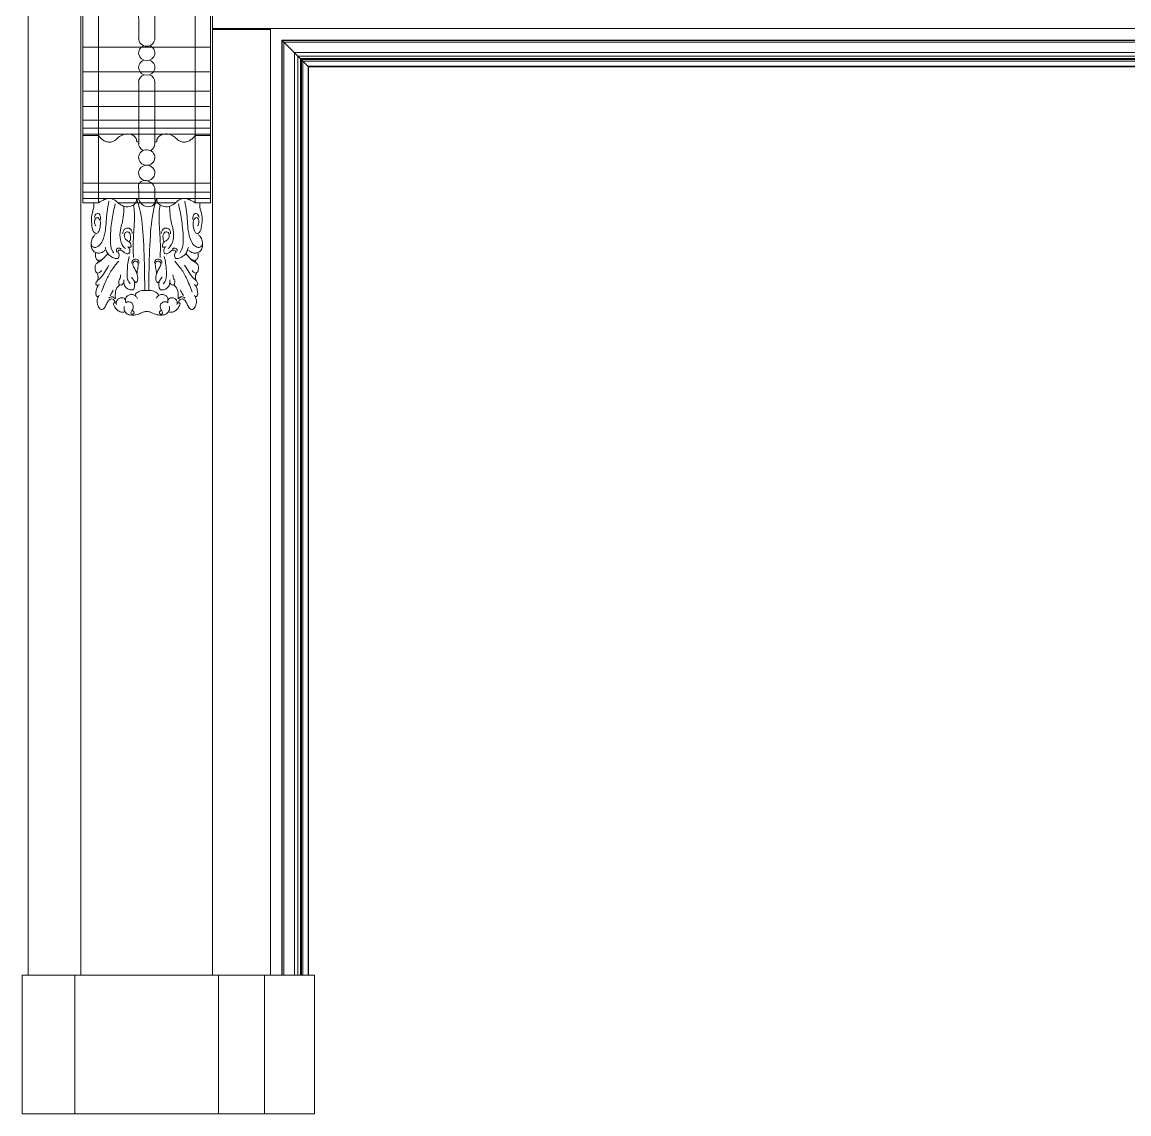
# Model space of a CAD drawing. Header units: millimetres. Extents: x -942 to 1387, y 0 to 1964.
# Drawn here: x -834 to 267, y 0 to 1086 of the extents above; entities that cross this region are included whole.
import ezdxf

# ---------------------------------------------------------------- set-up
doc = ezdxf.new("R2010")
doc.units = ezdxf.units.MM
doc.layers.add('ceco.net 174', color=7, linetype='Continuous')

msp = doc.modelspace()

# ---------------------------------------------------------------- linework, layer by layer
at = {"layer": 'ceco.net 174', "lineweight": 5}
for p, q in [((-776, 1355.5), (-776, 138)), ((-774, 1354.7), (-774, 906.5)), ((-758.6, 1354.7), (-758.6, 906.5)), ((-662.4, 1354.7), (-662.4, 906.5)), ((-647, 1354.7), (-647, 906.5)), ((-645, 1355.5), (-645, 138)), ((-828.5, 1139.8), (-828.5, 138)), ((-718.5, 1070.2), (-718.6, 1129.5)), ((-702.4, 1070.2), (-702.4, 1129.5)), ((-587.5, 1079.8), (-645, 1079.8)), ((0, 1079.8), (-587.5, 1079.8)), ((-587.5, 138), (-587.5, 1079.8)), ((0, 1079.8), (587.5, 1079.8)), ((-587.5, 1078.8), (-645, 1078.8)), ((-576.1, 1068.4), (0, 1068.4)), ((-549.5, 1041.8), (-576.1, 1068.4)), ((-576.1, 1068.4), (-576.1, 138)), ((-575.6, 1068.4), (-575.6, 138)), ((576.1, 1068.4), (0, 1068.4)), ((-647, 1061.4), (-774, 1061.4)), ((-576.1, 1067.9), (0, 1067.9)), ((-574.1, 1066.4), (-574.1, 138)), ((-574.1, 1066.4), (0, 1066.4)), ((576.1, 1067.9), (0, 1067.9)), ((574.1, 1066.4), (0, 1066.4)), ((-563.6, 1055.9), (-563.6, 138)), ((-563.6, 1055.9), (0, 1055.9)), ((-560.1, 1052.4), (-560.1, 138)), ((-560.1, 1052.4), (0, 1052.4)), ((-557.6, 1049.9), (0, 1049.9)), ((-557.6, 1049.9), (-557.6, 138)), ((-557.1, 1049.4), (0, 1049.4)), ((-557.1, 1049.4), (-557.1, 138)), ((-556.6, 1048.9), (0, 1048.9)), ((-556.6, 1048.9), (-556.6, 138)), ((-555.1, 1047.4), (-555.1, 138)), ((-555.1, 1047.4), (0, 1047.4)), ((563.6, 1055.9), (0, 1055.9)), ((560.1, 1052.4), (0, 1052.4)), ((557.6, 1049.9), (0, 1049.9)), ((557.1, 1049.4), (0, 1049.4)), ((556.6, 1048.9), (0, 1048.9)), ((555.1, 1047.4), (0, 1047.4)), ((-647, 1036.9), (-774, 1036.9)), ((0, 1042.3), (-550, 1042.3)), ((-550, 138), (-550, 1042.3)), ((0, 1041.8), (-549.5, 1041.8)), ((-549.5, 138), (-549.5, 1041.8)), ((0, 1042.3), (550, 1042.3)), ((0, 1041.8), (549.5, 1041.8)), ((-718.5, 965), (-718.5, 1026.9)), ((-702.4, 965), (-702.4, 1026.9)), ((-647, 1017.6), (-774, 1017.6)), ((-647, 1002.2), (-774, 1002.2)), ((-647, 988.7), (-774, 988.7)), ((-647, 980.6), (-774, 980.6)), ((-647, 974.9), (-774, 974.9)), ((-758.6, 973.3), (-774, 973.3)), ((-662.4, 973.3), (-647, 973.3)), ((-647, 926.1), (-774, 926.1)), ((-647, 916.9), (-774, 916.9)), ((-718.5, 910.3), (-718.5, 920.6)), ((-702.4, 910.3), (-702.4, 920.6)), ((-647, 910.7), (-774, 910.7)), ((-758.6, 906.5), (-774, 906.5)), ((-758.6, 906.5), (-774, 906.5)), ((-681.7, 906.5), (-739.3, 906.5)), ((-647, 906.5), (-662.4, 906.5)), ((-662.4, 906.5), (-647, 906.5)), ((-543.5, 138), (-834.5, 138)), ((-834.5, 138), (-834.5, 0)), ((-645, 138), (-788.5, 138)), ((-782, 138), (-782, 0)), ((-639, 138), (-639, 0)), ((-593.5, 138), (-593.5, 0)), ((-543.5, 138), (-543.5, 0)), ((-834.5, 0), (-543.5, 0))]:
    msp.add_line(p, q, dxfattribs=at)
for centre, radius, start, end in [((-719.7, 968.8), 1.74, 244.8976, 313.5835), ((-701.2, 968.8), 1.74, 226.4165, 295.1024), ((-719.5, 907.2), 3.28, 72.706, 106.9317), ((-701.4, 907.2), 3.28, 73.0683, 107.294)]:
    msp.add_arc(centre, radius, start, end, dxfattribs=at)
at = {"layer": 'ceco.net 174', "lineweight": 5, "extrusion": (0, 0, -1)}
for centre, major_axis, ratio, start_param, end_param in [((-710.5, 1069.9), (-8.07, 0.31), 0.954768, 4.675837, 6.283185), ((-710.5, 1055.6), (-8.07, 0.31), 0.954768, 4.675837, 7.427254), ((-710.5, 1041.1), (-8.07, 0.31), 0.954768, 4.675837, 7.469104), ((-710.5, 1026.6), (-8.07, 0.31), 0.954768, -0.073356, 1.191924), ((-710.5, 965.3), (-8.07, 0.31), 0.954768, -1.139562, -0.000182), ((-710.5, 965.3), (-8.07, 0.31), 0.954768, 3.068655, 4.20805), ((-710.5, 920.9), (-7.07, 5.46), 0.791424, -0.773372, 2.36822), ((-710.5, 910.3), (-7.07, 5.46), 0.791424, 2.36822, 5.509813)]:
    msp.add_ellipse(centre, major_axis=major_axis, ratio=ratio, start_param=start_param, end_param=end_param, dxfattribs=at)
at = {"layer": 'ceco.net 174', "lineweight": 5}
for centre, start_param, end_param in [((-710.5, 1069.9), 4.675837, 6.283185), ((-710.5, 1055.6), 4.675837, 7.427254), ((-710.5, 1041.1), 4.675837, 7.469104), ((-710.5, 1026.6), -0.073356, 1.191924)]:
    msp.add_ellipse(centre, major_axis=(8.07, 0.31), ratio=0.954768, start_param=start_param, end_param=end_param, dxfattribs=at)
at = {"layer": 'ceco.net 174', "lineweight": 5, "extrusion": (0, 0, -1)}
for centre in [(-710.5, 951.5), (-710.5, 936.2)]:
    msp.add_ellipse(centre, major_axis=(-8.07, 0.31), ratio=0.954768, dxfattribs=at)
at = {"layer": 'ceco.net 174', "lineweight": 5}
for points in [[(-758.6, 973.3), (-755.9, 970.5), (-752.9, 968.3), (-749.5, 967), (-745.3, 967.1), (-742.2, 968.5), (-738.6, 971.7), (-733.8, 974.3), (-727.9, 974.9), (-723.1, 972.9), (-720.7, 969.3), (-720.5, 967.2)], [(-662.4, 973.3), (-665, 970.5), (-668.1, 968.3), (-671.5, 967), (-675.6, 967.1), (-678.8, 968.5), (-682.4, 971.7), (-687.1, 974.3), (-693.1, 974.9), (-697.8, 972.9), (-700.3, 969.3), (-700.5, 967.2)], [(-748.2, 908.2), (-750, 897.5), (-751.7, 878.9), (-754.6, 868.6), (-758.2, 863.6), (-762.7, 862.1), (-765, 863.4), (-765.5, 868.6), (-763.6, 872.8), (-761.8, 874.8)], [(-763.6, 906.5), (-763.1, 903.9), (-763.8, 900), (-765.2, 893.9), (-765.4, 887.7), (-764.2, 879.7), (-763, 877.2), (-761.3, 876), (-759.7, 876.3), (-758, 878.6), (-756.6, 885.2), (-757.3, 889.5), (-759.7, 891.7), (-761.6, 890.6), (-762.4, 887.4), (-761.6, 884.1), (-761.2, 883.5)], [(-758.6, 906.5), (-755.9, 908.1), (-752.9, 909.6), (-749.5, 910.6), (-745.3, 910.4), (-742.2, 909), (-738.5, 905.9), (-733.8, 903.2), (-727.9, 902.7), (-723.1, 904.7), (-720.7, 908.3), (-720.5, 910.3)], [(-741.9, 905.5), (-743.5, 898.3), (-746.1, 881.8), (-746.6, 869.1), (-744.8, 858.9), (-743.3, 856.5)], [(-733.2, 903), (-733.4, 897.4), (-734.7, 887.5), (-736.3, 881.5), (-737.1, 872.1), (-733.5, 862.7), (-731.7, 860.9)], [(-723.7, 904.3), (-722.7, 896.5), (-722.9, 885.3), (-723.6, 874.8), (-724.1, 861.2), (-723.7, 852.2)], [(-712.4, 819.4), (-712.7, 836.2), (-714, 873.5), (-718.7, 904.6), (-720.5, 910.3)], [(-708.5, 819.4), (-708.3, 836.2), (-706.9, 873.5), (-702.3, 904.6), (-700.5, 910.3)], [(-662.4, 906.5), (-665, 908.1), (-668.1, 909.6), (-671.5, 910.6), (-675.6, 910.4), (-678.8, 909), (-682.4, 905.9), (-687.2, 903.2), (-693.1, 902.7), (-697.8, 904.7), (-700.3, 908.3), (-700.5, 910.3)], [(-697.3, 904.3), (-698.2, 896.5), (-698, 885.3), (-697.4, 874.8), (-696.9, 861.2), (-697.2, 852.2)], [(-687.8, 903), (-687.5, 897.4), (-686.2, 887.5), (-684.6, 881.5), (-683.9, 872.1), (-687.5, 862.7), (-689.2, 860.9)], [(-679, 905.5), (-677.4, 898.3), (-674.9, 881.8), (-674.3, 869.1), (-676.2, 858.9), (-677.7, 856.5)], [(-672.7, 908.2), (-670.9, 897.5), (-669.2, 878.9), (-666.4, 868.6), (-662.7, 863.6), (-658.2, 862.1), (-655.9, 863.4), (-655.4, 868.6), (-657.3, 872.8), (-659.1, 874.8)], [(-657.4, 906.5), (-657.8, 903.9), (-657.2, 900), (-655.7, 893.9), (-655.5, 887.7), (-656.8, 879.7), (-658, 877.2), (-659.6, 876), (-661.3, 876.3), (-663, 878.6), (-664.3, 885.2), (-663.7, 889.5), (-661.3, 891.7), (-659.4, 890.6), (-658.6, 887.4), (-659.4, 884.1), (-659.7, 883.5)], [(-762.5, 892), (-762.2, 893.3), (-761, 895.1), (-759.6, 895.9), (-757.9, 895.5), (-756.7, 893.2), (-756.3, 889.9)], [(-658.4, 892), (-658.8, 893.3), (-660, 895.1), (-661.3, 895.9), (-663.1, 895.5), (-664.3, 893.2), (-664.6, 889.9)], [(-724.9, 876), (-725.6, 878.7), (-728.1, 881.1), (-730.7, 881.2), (-733, 879.8), (-734.2, 877.4), (-734.3, 875.7)], [(-696.1, 876), (-695.3, 878.7), (-692.9, 881.1), (-690.2, 881.2), (-688, 879.8), (-686.8, 877.4), (-686.7, 875.7)], [(-728, 867.7), (-727.5, 868.3), (-726.6, 871.6), (-728.4, 877.1), (-731.1, 877.4), (-732.8, 873.9), (-732.1, 870.9), (-729.8, 868.7), (-727.4, 867.1), (-726.4, 865.4), (-726.1, 863.6), (-726.2, 862.6)], [(-693, 867.7), (-693.4, 868.3), (-694.3, 871.6), (-692.6, 877.1), (-689.8, 877.4), (-688.1, 873.9), (-688.9, 870.9), (-691.2, 868.7), (-693.6, 867.1), (-694.6, 865.4), (-694.9, 863.6), (-694.8, 862.6)], [(-765.9, 866.4), (-765.9, 863.9), (-764.8, 860), (-762.1, 857.3), (-759.2, 856.5), (-755.7, 856.9), (-753, 858.5), (-752.1, 859.5)], [(-751.9, 862.4), (-750.9, 858.9), (-748.5, 855.2), (-745.4, 852.7), (-741.8, 851.2), (-739, 851.2)], [(-736, 860.5), (-737.2, 861.2), (-738.6, 861.4), (-740.1, 860.7), (-740.6, 858.8), (-740.2, 857.5)], [(-739, 851.2), (-738.3, 852.6), (-738.1, 854.7), (-738.8, 856.8), (-739.1, 858), (-738.7, 858.9), (-737.7, 859.4), (-735.8, 859.2), (-733, 857.1), (-730.4, 855.8), (-728.2, 855.9)], [(-729.3, 862.9), (-728.5, 862), (-727.6, 860.8), (-727.3, 858.4), (-728.2, 855.9)], [(-728.7, 862.4), (-727.9, 862.2), (-726.9, 862.3), (-726.2, 862.6)], [(-692.2, 862.4), (-693.1, 862.2), (-694.1, 862.3), (-694.8, 862.6)], [(-691.6, 862.9), (-692.4, 862), (-693.3, 860.8), (-693.6, 858.4), (-692.7, 855.9)], [(-681.9, 851.2), (-682.6, 852.6), (-682.8, 854.7), (-682.1, 856.8), (-681.8, 858), (-682.3, 858.9), (-683.3, 859.4), (-685.1, 859.2), (-687.9, 857.1), (-690.6, 855.8), (-692.7, 855.9)], [(-684.9, 860.5), (-683.8, 861.2), (-682.3, 861.4), (-680.9, 860.7), (-680.3, 858.8), (-680.8, 857.5)], [(-669.1, 862.4), (-670.1, 858.9), (-672.4, 855.2), (-675.5, 852.7), (-679.1, 851.2), (-681.9, 851.2)], [(-655.1, 866.4), (-655, 863.9), (-656.1, 860), (-658.9, 857.3), (-661.8, 856.5), (-665.3, 856.9), (-667.9, 858.5), (-668.8, 859.5)], [(-753.4, 851.3), (-756.1, 848.8), (-759, 847.1), (-761.2, 845.1), (-761.9, 842.4), (-761.6, 838.9), (-760.5, 837), (-758.3, 836.7), (-757.1, 837.4), (-755.6, 839.1)], [(-761.4, 856.9), (-761.6, 855.4), (-761.4, 852.8), (-760.8, 850.9), (-759.9, 849.7), (-758.4, 849.2), (-756.7, 849.5), (-755.2, 850.1), (-752.5, 852.2), (-750, 855.2), (-749.3, 856.1)], [(-759.2, 849.4), (-758.9, 848.9), (-758.7, 848.1), (-758.9, 847.3), (-759.3, 846.9)], [(-738.4, 848.3), (-743.7, 841.9), (-749.7, 832), (-755.7, 817.6)], [(-727, 825.7), (-729.5, 830.3), (-729.9, 838.3), (-729.3, 846.4), (-727.9, 852.9)], [(-725.4, 846.5), (-725.1, 848.3), (-723.5, 850), (-721.1, 850.3), (-719.4, 849.6), (-718.4, 847.7), (-718.2, 846.5)], [(-721.2, 827.2), (-720.6, 827.6), (-719.5, 830.7), (-720.4, 836.2), (-722, 839.9), (-724, 843.6), (-724.4, 846.4), (-723.5, 847.8), (-721.5, 848.4), (-719.6, 847.4), (-719, 844.7), (-719.7, 839.5), (-720.2, 836.2), (-720.1, 835.3)], [(-695.5, 846.5), (-695.8, 848.3), (-697.5, 850), (-699.8, 850.3), (-701.5, 849.6), (-702.6, 847.7), (-702.8, 846.5)], [(-699.8, 827.2), (-700.3, 827.6), (-701.5, 830.7), (-700.6, 836.2), (-699, 839.9), (-696.9, 843.6), (-696.5, 846.4), (-697.5, 847.8), (-699.4, 848.4), (-701.4, 847.4), (-702, 844.7), (-701.2, 839.5), (-700.8, 836.2), (-700.9, 835.3)], [(-694, 825.7), (-691.5, 830.3), (-691, 838.3), (-691.7, 846.4), (-693.1, 852.9)], [(-682.5, 848.3), (-677.2, 841.9), (-671.2, 832), (-665.3, 817.6)], [(-659.6, 856.9), (-659.4, 855.4), (-659.5, 852.8), (-660.1, 850.9), (-661.1, 849.7), (-662.5, 849.2), (-664.2, 849.5), (-665.8, 850.1), (-668.4, 852.2), (-671, 855.2), (-671.6, 856.1)], [(-667.6, 851.3), (-664.9, 848.8), (-662, 847.1), (-659.8, 845.1), (-659, 842.4), (-659.4, 838.9), (-660.5, 837), (-662.6, 836.7), (-663.9, 837.4), (-665.3, 839.1)], [(-661.7, 849.4), (-662, 848.9), (-662.2, 848.1), (-662, 847.3), (-661.7, 846.9)], [(-748.1, 844.3), (-752.6, 837.1), (-757.1, 831.2), (-759.8, 828.8), (-761.2, 826.3), (-760.9, 824.9), (-759.9, 824.4), (-757.6, 825.2)], [(-760.3, 836.9), (-759.5, 835.6), (-758.8, 833.3), (-759, 830.9), (-760.3, 828.2)], [(-672.8, 844.3), (-668.3, 837.1), (-663.8, 831.2), (-661.1, 828.8), (-659.8, 826.3), (-660, 824.9), (-661, 824.4), (-663.4, 825.2)], [(-660.6, 836.9), (-661.4, 835.6), (-662.1, 833.3), (-661.9, 830.9), (-660.6, 828.2)], [(-736.6, 834.8), (-737, 831.5), (-737.9, 829.7), (-738.3, 827.4), (-737.9, 824.8)], [(-737.9, 824.8), (-736.8, 824.7), (-735.3, 824.8), (-734.5, 825.4), (-733.4, 826.9)], [(-733.4, 830), (-732.6, 824.2), (-730, 821.1), (-726.1, 819.9), (-723.8, 819.9)], [(-723.8, 819.9), (-723, 822), (-722.5, 825.4), (-723.7, 829.7), (-725.8, 832.4)], [(-721.2, 827.2), (-721.9, 827.5), (-722.8, 828.2), (-723.5, 829.2)], [(-699.8, 827.2), (-699, 827.5), (-698.1, 828.2), (-697.5, 829.2)], [(-697.2, 819.9), (-698, 822), (-698.5, 825.4), (-697.2, 829.7), (-695.2, 832.4)], [(-687.6, 830), (-688.3, 824.2), (-691, 821.1), (-694.9, 819.9), (-697.2, 819.9)], [(-683, 824.8), (-684.2, 824.7), (-685.7, 824.8), (-686.4, 825.4), (-687.5, 826.9)], [(-684.4, 834.8), (-683.9, 831.5), (-683, 829.7), (-682.6, 827.4), (-683, 824.8)], [(-758.6, 824.7), (-759.8, 822.4), (-760.9, 818.6), (-760.9, 814.8), (-760.3, 813.5), (-759.4, 813.1), (-758.7, 813)], [(-746.9, 814.3), (-744.4, 818.6), (-743.9, 819.8)], [(-737.7, 824.5), (-740.1, 821.9), (-741.8, 814.7), (-741.7, 810.9)], [(-731.5, 809.1), (-731.4, 811.2), (-729.8, 813.8), (-726.7, 815.2), (-722.9, 814.6), (-721.4, 813.6), (-719.8, 811.2)], [(-722.2, 814.2), (-721.7, 815.5), (-720, 817.3), (-717.6, 818.6), (-714.9, 819.1), (-711.6, 819.2), (-710.5, 819.2)], [(-698.8, 814.2), (-699.3, 815.5), (-701, 817.3), (-703.4, 818.6), (-706, 819.1), (-709.3, 819.2), (-710.5, 819.2)], [(-689.4, 809.1), (-689.6, 811.2), (-691.1, 813.8), (-694.2, 815.2), (-698, 814.6), (-699.6, 813.6), (-701.2, 811.2)], [(-683.2, 824.5), (-680.9, 821.9), (-679.2, 814.7), (-679.2, 810.9)], [(-674, 814.3), (-676.6, 818.6), (-677.1, 819.8)], [(-662.4, 824.7), (-661.1, 822.4), (-660, 818.6), (-660, 814.8), (-660.7, 813.5), (-661.6, 813.1), (-662.2, 813)], [(-757.9, 814.5), (-759.3, 811.7), (-759.6, 806), (-758.5, 803), (-757.3, 801.2), (-756, 800.2), (-754.1, 800.7), (-751.5, 803.8), (-749.7, 807.4), (-746.8, 810.5), (-744.4, 810.7), (-742.8, 809.4), (-742.7, 807.1), (-742.8, 807)], [(-742.5, 810.9), (-743.4, 812.3), (-745, 813), (-746.9, 812.6), (-748.2, 811.5)], [(-732.1, 797.9), (-734.6, 797.7), (-739, 799.1), (-741.6, 801.8), (-743.3, 804.7), (-743.5, 805.9), (-743.2, 806.8), (-742.2, 807), (-741.4, 806.8), (-740.7, 806.1)], [(-740.5, 805.3), (-740.9, 807), (-740.4, 808.9), (-738.1, 811.3), (-735.2, 812), (-733.1, 811.5), (-732, 810.3), (-731.4, 807)], [(-731.4, 807), (-730.8, 807.6), (-729.3, 808.1), (-726.5, 807.5), (-724.2, 805.1), (-724.4, 800.7), (-725.7, 798.4), (-726.3, 797.1), (-725.9, 796.1), (-724.9, 795.6), (-723.6, 795.9), (-723, 796.6), (-723.3, 798), (-724.3, 798.9), (-725, 799.5)], [(-689.5, 807), (-690.1, 807.6), (-691.6, 808.1), (-694.5, 807.5), (-696.8, 805.1), (-696.6, 800.7), (-695.2, 798.4), (-694.7, 797.1), (-695.1, 796.1), (-696, 795.6), (-697.3, 795.9), (-697.9, 796.6), (-697.7, 798), (-696.7, 798.9), (-695.9, 799.5)], [(-680.4, 805.3), (-680.1, 807), (-680.5, 808.9), (-682.8, 811.3), (-685.8, 812), (-687.9, 811.5), (-689, 810.3), (-689.5, 807)], [(-688.9, 797.9), (-686.3, 797.7), (-681.9, 799.1), (-679.4, 801.8), (-677.7, 804.7), (-677.4, 805.9), (-677.7, 806.8), (-678.7, 807), (-679.5, 806.8), (-680.2, 806.1)], [(-663.1, 814.5), (-661.7, 811.7), (-661.3, 806), (-662.4, 803), (-663.6, 801.2), (-665, 800.2), (-666.9, 800.7), (-669.4, 803.8), (-671.2, 807.4), (-674.1, 810.5), (-676.5, 810.7), (-678.1, 809.4), (-678.2, 807.1), (-678.1, 807)], [(-678.5, 810.9), (-677.6, 812.3), (-675.9, 813), (-674, 812.6), (-672.7, 811.5)], [(-732.9, 803.4), (-733, 802.3), (-732.1, 797.9), (-729.4, 795.6), (-724.4, 794.7), (-719.8, 795.3), (-715.6, 797), (-712.8, 798.1), (-710.5, 798.2)], [(-688.1, 803.4), (-687.9, 802.3), (-688.9, 797.9), (-691.6, 795.6), (-696.6, 794.7), (-701.2, 795.3), (-705.3, 797), (-708.1, 798.1), (-710.5, 798.2)]]:
    msp.add_spline(points, degree=3, dxfattribs=at)

doc.saveas('drawing.dxf')
